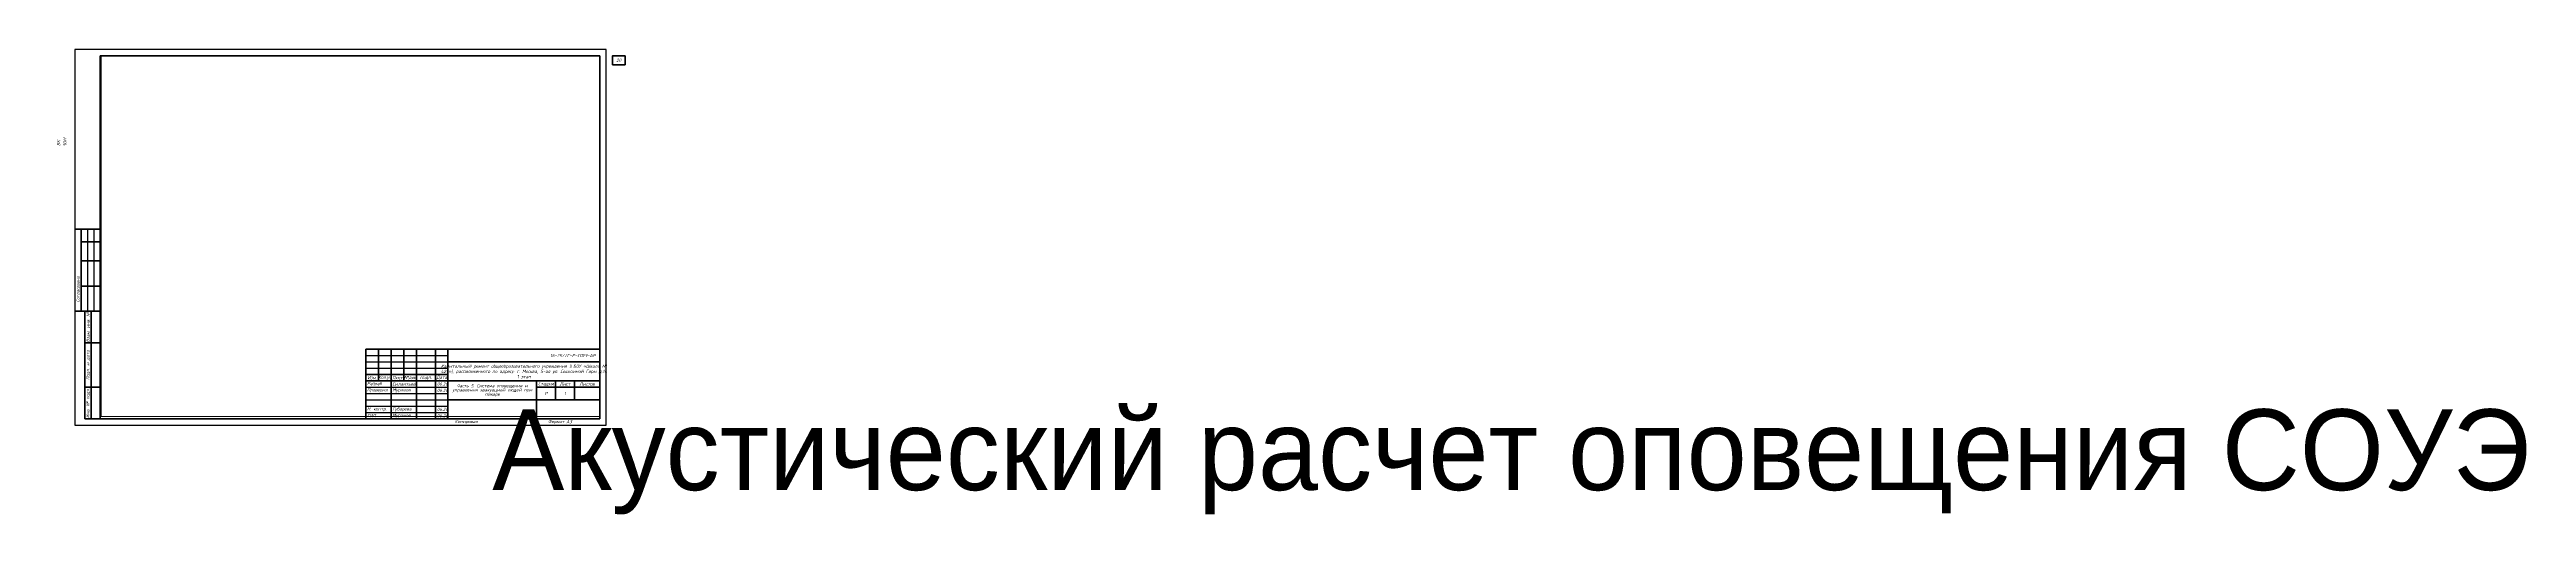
# Paper-space layout '5 РР 2 ЭА' of a CAD drawing. Extents: x -20 to 1938, y -71 to 297.
# The model-space entities are those that its viewports show. They can reach past a viewport. Long polylines and large blocks are cut down to what shows.
import ezdxf
from ezdxf.enums import TextEntityAlignment as Align

# ---------------------------------------------------------------- set-up
doc = ezdxf.new("R2018")
doc.units = 0
doc.header["$LTSCALE"] = 100
doc.layers.get('Defpoints').update_dxf_attribs({"color": 42})
doc.styles.add('ISOCPEUR', font='isocpeui.ttf', dxfattribs={"height": 250})
doc.styles.get("Standard").update_dxf_attribs({"font": 'arial.ttf'})

# ---------------------------------------------------------------- blocks, each defined once
blk = doc.blocks.new('*U2403')
at = {"linetype": 'Continuous', "lineweight": 25}
for p, q in [((420, 297), (0, 297)), ((0, 297), (0, 0)), ((420, 0), (420, 297)), ((10, 155), (10, 90)), ((15, 155), (15, 90)), ((230, 55), (295, 55)), ((230, 50), (295, 50)), ((230, 45), (295, 45)), ((230, 30), (295, 30)), ((230, 25), (295, 25)), ((230, 20), (295, 20)), ((0, 0), (420, 0)), ((230, 15), (295, 15)), ((230, 10), (295, 10))]:
    blk.add_line(p, q, dxfattribs=at)
at = {"linetype": 'Continuous', "lineweight": 60}
for p, q in [((415, 292), (20, 292)), ((20, 292), (20, 5)), ((415, 5), (415, 292)), ((20, 155), (0, 155)), ((5, 155), (5, 90)), ((20, 145), (5, 145)), ((20, 130), (5, 130)), ((20, 110), (5, 110)), ((20, 90), (0, 90)), ((8, 90), (8, 5)), ((13, 90), (13, 5)), ((8, 65), (20, 65)), ((230, 60), (415, 60)), ((230, 5), (230, 60)), ((240, 60), (240, 35)), ((250, 60), (250, 5)), ((260, 60), (260, 35)), ((270, 60), (270, 5)), ((285, 60), (285, 5)), ((295, 5), (295, 60)), ((415, 5), (415, 60)), ((230, 40), (295, 40)), ((295, 50), (415, 50)), ((8, 30), (20, 30)), ((230, 35), (415, 35)), ((295, 20), (415, 20)), ((365, 35), (365, 5)), ((365, 30), (415, 30)), ((380, 35), (380, 20)), ((395, 35), (395, 20)), ((8, 5), (20, 5)), ((20, 5), (415, 5))]:
    blk.add_line(p, q, dxfattribs=at)
at = {"linetype": 'Continuous', "lineweight": 40}
blk.add_line((365, 5), (365, 35), dxfattribs=at)
at = {"lineweight": 60}
blk.add_lwpolyline([(425, 285), (435, 285), (435, 292), (425, 292)], close=True, dxfattribs=at)
at = {"linetype": 'Continuous', "rotation": 90, "style": 'ISOCPEUR'}
for s, insert, char_height, width, attachment_point in [('20_Главный_специалист_ВК', (-12.5, 176), 2.5, 19, 4), ('01.26', (-12.5, 215), 2.5, 10, 5), ('21_Главный_специалист_ЭОМ', (-7.5, 176), 2.5, 19, 4), ('01.26', (-7.5, 215), 2.5, 10, 5), ('01.26', (-2.5, 215), 2.5, 10, 5), ('Согласовано', (-17.5, 172.5), 3, 35, 5), ('Гл. спец ВК', (-12.5, 156), 2.5, 19, 4), ('Гл. спец ЭОМ', (-7.5, 156), 2.5, 19, 4), ('01.26', (-12.5, 150), 2.5, 10, 5), ('19_Главный_конструктор', (-7.5, 111), 2.5, 19, 4), ('01.26', (-7.5, 150), 2.5, 10, 5), ('18_Главный_специалист_ОВ', (-2.5, 111), 2.5, 19, 4), ('01.26', (-2.5, 150), 2.5, 10, 5), ('17_ГАП', (-12.5, 111), 2.5, 19, 4), ('Гл. констр. ', (-7.5, 91), 2.5, 19, 4), ('Гл. спец ОВ', (-2.5, 91), 2.5, 19, 4), ('Согласовано', (2.5, 107.5), 2.5, 35, 5), ('ГАП', (-12.5, 91), 2.5, 19, 4), ('Взам. инв. №', (10.5, 77.5), 2.5, 25, 5), ('Подп. и дата', (10.5, 47.5), 2.5, 35, 5), ('Инв. № подл.', (10.5, 17.5), 2.5, 25, 5)]:
    blk.add_mtext(s, dxfattribs=dict(at, insert=insert, char_height=char_height, width=width, attachment_point=attachment_point))
at = {"linetype": 'Continuous', "char_height": 2.5, "style": 'ISOCPEUR'}
for s, insert, width, attachment_point in [('Капитальный ремонт общеобразовательного учреждения (ГБОУ «Школа № 429»), расположенного по адресу: г. Москва, 5-ая ул. Соколиной Горы д.14 1 этап', (355, 42.5), 118.295, 5), ('16-25//Г-Р–СОУЭ', (405, 55), 110, 6), ('Разраб.', (231, 32.5), 19, 4), ('Проверил', (231, 27.5), 19, 4), ('Силантьев', (251, 32.5), 19, 4), ('Мурашов', (251, 27.5), 19, 4), ('06.26', (286.3, 32.5), 10, 4), ('06.26', (286.3, 27.5), 10, 4), ('Р', (372.5, 25), 15, 5), ('Н. контр.', (231, 12.5), 19, 4), ('ГИП', (231, 7.5), 19, 4), ('Губарева', (251, 12.5), 19, 4), ('Мурашов', (251, 7.5), 19, 4), ('06.26', (286.3, 12.5), 10, 4), ('06.26', (286.3, 7.4), 10, 4), ('Копировал', (309.5, 2.5), 25, 5), ('Формат', (380.5, 2.5), 16, 5)]:
    blk.add_mtext(s, dxfattribs=dict(at, insert=insert, width=width, attachment_point=attachment_point))
at = {"char_height": 2.5, "attachment_point": 5, "style": 'ISOCPEUR'}
for s, insert, width in [('Изм.', (235, 37.5), 10), ('Кол.уч', (245, 37.5), 10), ('Лист', (255, 37.5), 10), ('№док', (265, 37.5), 10), ('Подп.', (277.5, 37.5), 15), ('Дата', (290, 37.5), 10), ('Стадия', (372.5, 32.5), 15), ('Лист', (387.5, 32.5), 15), ('Листов', (405, 32.5), 20)]:
    blk.add_mtext(s, dxfattribs=dict(at, insert=insert, width=width))
at = {"linetype": 'Continuous', "insert": (330, 27.5), "char_height": 2.5, "width": 68.295, "attachment_point": 5, "line_spacing_factor": 0.8, "style": 'ISOCPEUR'}
blk.add_mtext('Часть 5. Система оповещения и управления эвакуацией людей при пожаре', dxfattribs=at)
at = {"style": 'ISOCPEUR'}
for tag, p in [('Сквозная_нумерация', (430, 288.5)), ('Форма3_номер_листа', (387.5, 25)), ('Форма3_количество_листов', (405, 25))]:
    blk.add_attdef(tag, text='', height=2.5, dxfattribs=at).set_placement(p, align=Align.MIDDLE_CENTER)
blk.add_attdef('Форма3_дополнительный_шифр', text='', height=2.5, dxfattribs=at).set_placement((405, 55), align=Align.MIDDLE_LEFT)
at = {"lineweight": 30, "flags": 104}
blk.add_attdef('Форма3_наименование_чертежа', text='', height=2.5, dxfattribs=at).set_placement((330, 12.5), align=Align.MIDDLE_CENTER)
at = {"style": 'ISOCPEUR', "flags": 8}
blk.add_attdef('Формат', (388.5, 1.5), '', height=2.5, dxfattribs=at)
blk.add_wipeout([(-20, 220), (-0.5, 220), (-0.5, 90), (-20, 90)])

psp = doc.layouts.new('5 РР 2 ЭА')

# ---------------------------------------------------------------- viewports
at = {"layer": 'Defpoints', "color": 2}
psp.add_viewport(center=(217.9, 149.4), size=(394.3, 285.143), view_center_point=(1258881.099562, -46958.169149), view_height=28514.302451, dxfattribs=at)

# ---------------------------------------------------------------- next in the draw order: block references
ref = psp.add_blockref('*U2403', (0, 0))
ref.add_attrib('Формат', 'А3', (388.5, 1.5), dxfattribs={"height": 2.5, "style": 'ISOCPEUR'})
ref.add_attrib('Форма3_номер_листа', '1', dxfattribs={"height": 2.5, "style": 'ISOCPEUR'}).set_placement((387.5, 25), align=Align.MIDDLE_CENTER)
lines = psp.add_mtext('Акустический расчет оповещения СОУЭ', dxfattribs={"insert": (330, 12.5), "char_height": 63.88, "attachment_point": 1})
ref.add_attrib('Форма3_наименование_чертежа', '', (330, 12.5), dxfattribs={"flags": 104}).embed_mtext(lines)
ref.add_attrib('Форма3_дополнительный_шифр', '-АР', dxfattribs={"height": 2.5, "style": 'ISOCPEUR'}).set_placement((405, 55), align=Align.MIDDLE_LEFT)
ref.add_attrib('Сквозная_нумерация', '20', dxfattribs={"height": 2.5, "style": 'ISOCPEUR'}).set_placement((430, 288.5), align=Align.MIDDLE_CENTER)

doc.saveas('drawing.dxf')
